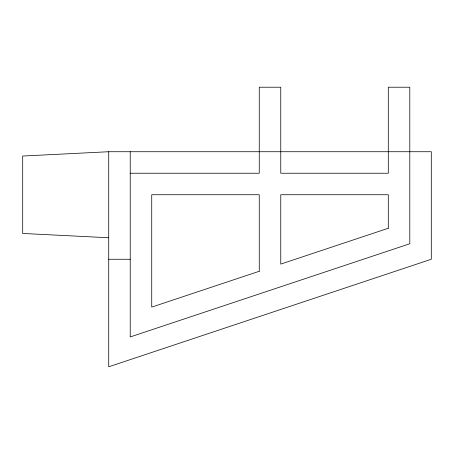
<?xml version="1.0" encoding="UTF-8"?>
<svg xmlns="http://www.w3.org/2000/svg" width="454" height="454" viewBox="0 0 454 454"><rect width="100%" height="100%" fill="white"/><g stroke="black" fill="none" stroke-linecap="round" stroke-linejoin="round"><path stroke-width="0.68" d="M108.722 151.732L108.722 366.787L431.3 259.257L431.3 151.732L108.722 151.732L22.7 156.034L22.7 233.452L108.722 237.754M130.224 173.235L259.257 173.235L259.257 87.213L280.765 87.213L280.765 173.235L388.289 173.235L388.289 87.213L409.797 87.213L409.797 243.758L130.224 336.947L130.224 151.732M108.722 259.257L130.224 259.257M259.257 271.271L151.732 307.108L151.732 194.743L259.257 194.743L259.257 271.271M388.289 228.26L280.765 264.097L280.765 194.743L388.289 194.743L388.289 228.26"/></g></svg>
